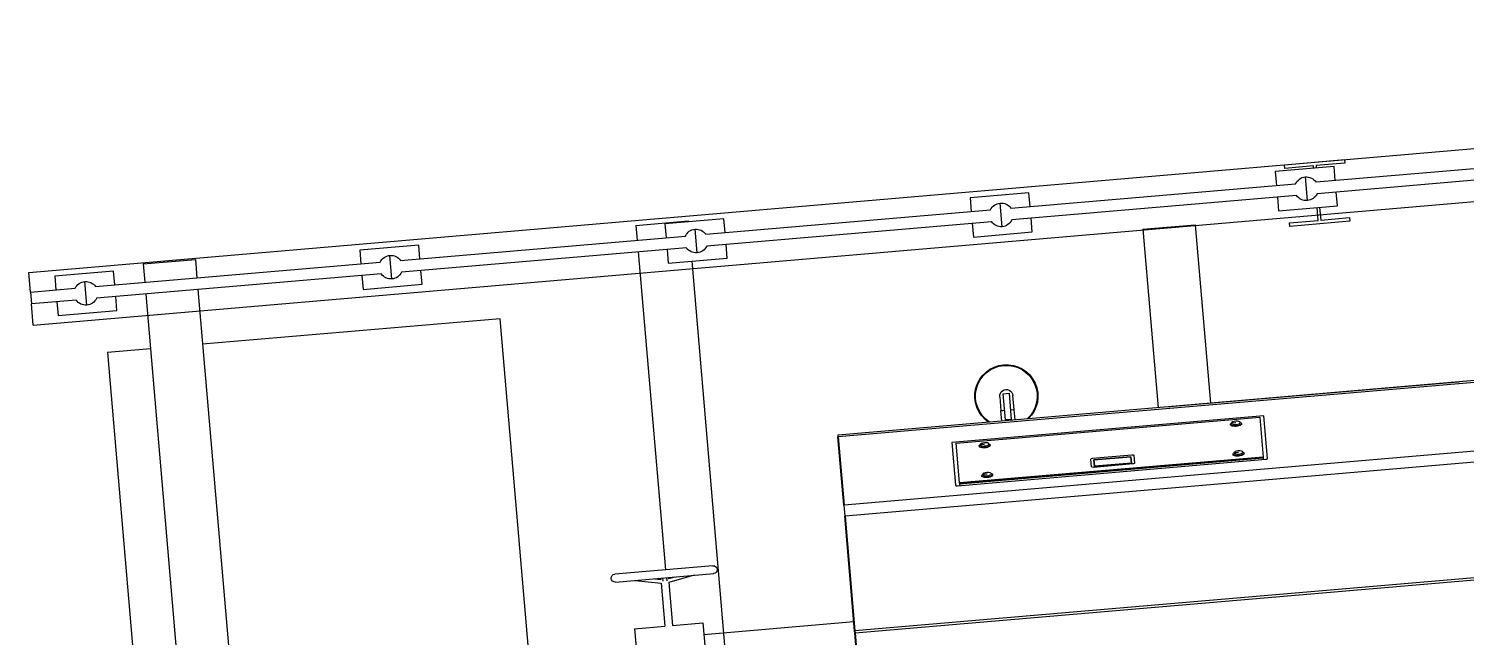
# Model space of a CAD drawing. Header units: millimetres. Extents: x 238021 to 250605, y -32596 to -9848.
# Drawn here: x 238021 to 241668, y -15245 to -13701 of the extents above; entities that cross this region are included whole.
import ezdxf

# ---------------------------------------------------------------- set-up
doc = ezdxf.new("R2010")
doc.units = ezdxf.units.MM
doc.header["$MEASUREMENT"] = 0
doc.layers.add('Plan-0', color=7, linetype='Continuous', true_color=0xe7f0ff)
doc.layers.add('Plan-UCD756', color=7, linetype='Continuous', true_color=0xe7f0ff)
for name, color, linetype in [('Plan-150-SL-B4-216', 85, 'Continuous'), ('Plan-A-FLOR-HRAL', 11, 'Continuous'), ('Plan-S-BEAM', 12, 'Continuous'), ('Plan-S-COLS', 52, 'Continuous')]:
    doc.layers.add(name, color=color, linetype=linetype)

# ---------------------------------------------------------------- blocks, each defined once
blk = doc.blocks.new('*U119')
at = {"layer": 'Plan-S-COLS', "color": 0, "linetype": 'ByBlock', "lineweight": -2}
for p, q in [((241206.5, -14046.1), (241358.9, -14032.7)), ((241358.9, -14032.7), (241359.7, -14042.1)), ((241207.3, -14055.4), (241206.5, -14046.1)), ((241280.2, -14049), (241207.3, -14055.4)), ((241280.7, -14055.4), (241280.2, -14049)), ((241359.7, -14042.1), (241286.8, -14048.5)), ((241286.8, -14048.5), (241287.3, -14054.8)), ((241292.3, -14187.3), (241289.5, -14155)), ((241296, -14154.5), (241298.9, -14186.7)), ((241298.9, -14186.7), (241371.8, -14180.4)), ((241371.8, -14180.4), (241372.6, -14189.7)), ((241219.4, -14193.7), (241292.3, -14187.3)), ((241220.2, -14203.1), (241219.4, -14193.7)), ((241372.6, -14189.7), (241220.2, -14203.1))]:
    blk.add_line(p, q, dxfattribs=at)
blk = doc.blocks.new('*U120')
at = {"layer": 'Plan-S-BEAM', "color": 0, "linetype": 'ByBlock', "lineweight": -2}
for p, q in [((238021.2, -14319.5), (245646.6, -13666.1)), ((238032.6, -14453), (245658.1, -13799.6)), ((238025.4, -14369.5), (238021.2, -14319.5)), ((238032.6, -14453), (238028, -14399.3))]:
    blk.add_line(p, q, dxfattribs=at)
blk = doc.blocks.new('*U122')
at = {"layer": 'Plan-S-BEAM', "color": 0, "linetype": 'ByBlock', "lineweight": -2}
for p, q in [((238311.3, -14297.8), (238443.8, -14286.4)), ((238443.8, -14286.4), (238447.8, -14333.3)), ((238311.3, -14297.8), (238315.3, -14344.6)), ((238450.4, -14363.2), (239967.7, -32070.3)), ((238317.9, -14374.5), (239835.2, -32081.7))]:
    blk.add_line(p, q, dxfattribs=at)
blk = doc.blocks.new('*U123')
at = {"layer": 'Plan-S-BEAM', "color": 0, "linetype": 'ByBlock', "lineweight": -2}
for p, q in [((239561.6, -14200.3), (239694.1, -14188.9)), ((239561.6, -14200.3), (239564.8, -14237.6)), ((239694.1, -14188.9), (239694.3, -14191.3)), ((239567.4, -14267.4), (239636.5, -15074.2)), ((239702.9, -14291), (239807.8, -15515.2))]:
    blk.add_line(p, q, dxfattribs=at)
blk = doc.blocks.new('*U124')
at = {"layer": 'Plan-A-FLOR-HRAL', "color": 0, "linetype": 'ByBlock', "lineweight": -2}
for p, q in [((241286.8, -14090), (242009.2, -14028.1)), ((241332.7, -14050.9), (241183.2, -14063.8)), ((241183.2, -14063.8), (241186.2, -14098.6)), ((242011.7, -14058), (241289.4, -14119.9)), ((241335.7, -14085.8), (241332.7, -14050.9)), ((240512.7, -14156.3), (241235.1, -14094.4)), ((241264.8, -14137), (241259.7, -14077.3)), ((240558.6, -14117.3), (240409.1, -14130.1)), ((240409.1, -14130.1), (240412.1, -14165)), ((240490.7, -14203.4), (240485.6, -14143.6)), ((241237.6, -14124.3), (240515.3, -14186.2)), ((240561.6, -14152.1), (240558.6, -14117.3)), ((241188.8, -14128.5), (241191.8, -14163.4)), ((241341.2, -14150.6), (241338.2, -14115.7)), ((239784.5, -14183.6), (239635, -14196.4)), ((239738.6, -14222.7), (240461, -14160.8)), ((239787.5, -14218.5), (239784.5, -14183.6)), ((240567.1, -14216.9), (240564.1, -14182)), ((241191.8, -14163.4), (241341.2, -14150.6)), ((239635, -14196.4), (239638, -14231.3)), ((239716.6, -14269.7), (239711.5, -14210)), ((240463.5, -14190.7), (239741.2, -14252.6)), ((240414.7, -14194.8), (240417.7, -14229.7)), ((240417.7, -14229.7), (240567.1, -14216.9)), ((239010.4, -14249.9), (238861, -14262.7)), ((238964.5, -14289), (239686.9, -14227.1)), ((239689.5, -14257), (238967.1, -14318.9)), ((239013.4, -14284.8), (239010.4, -14249.9)), ((239793, -14283.2), (239790, -14248.4)), ((238190.5, -14355.3), (238912.8, -14293.4)), ((238861, -14262.7), (238863.9, -14297.6)), ((238942.5, -14336), (238937.4, -14276.3)), ((239640.6, -14261.2), (239643.6, -14296)), ((239643.6, -14296), (239793, -14283.2)), ((238236.3, -14316.3), (238086.9, -14329.1)), ((238086.9, -14329.1), (238089.9, -14363.9)), ((238915.4, -14323.3), (238193, -14385.2)), ((238239.3, -14351.1), (238236.3, -14316.3)), ((238866.5, -14327.5), (238869.5, -14362.4)), ((239019, -14349.6), (239016, -14314.7)), ((238025.4, -14369.5), (238138.7, -14359.8)), ((238168.4, -14402.4), (238163.3, -14342.6)), ((238869.5, -14362.4), (239019, -14349.6)), ((238025.4, -14369.5), (238028, -14399.3)), ((238141.3, -14389.6), (238028, -14399.3)), ((238092.4, -14393.8), (238095.4, -14428.7)), ((238244.9, -14415.9), (238241.9, -14381)), ((238095.4, -14428.7), (238244.9, -14415.9))]:
    blk.add_line(p, q, dxfattribs=at)
at = {"layer": 'Plan-A-FLOR-HRAL', "color": 0, "linetype": 'ByBlock', "lineweight": -2, "extrusion": (0, 0, -1)}
for centre, start, end in [((-241262.2, -14107.2), 85.1025, 145.0799), ((-241262.2, -14107.2), 25.1251, 85.1025), ((-240488.1, -14173.5), 25.1251, 85.1025), ((-240488.1, -14173.5), 85.1025, 145.0799), ((-241262.2, -14107.2), 265.1025, 325.0799), ((-241262.2, -14107.2), 205.1251, 265.1025), ((-239714, -14239.8), 25.1251, 85.1025), ((-239714, -14239.8), 85.1025, 145.0799), ((-240488.1, -14173.5), 265.1025, 325.0799), ((-240488.1, -14173.5), 205.1251, 265.1025), ((-239714, -14239.8), 265.1025, 325.0799), ((-239714, -14239.8), 205.1251, 265.1025), ((-238940, -14306.2), 25.1251, 85.1025), ((-238940, -14306.2), 85.1025, 145.0799), ((-238940, -14306.2), 265.1025, 325.0799), ((-238940, -14306.2), 205.1251, 265.1025), ((-238165.9, -14372.5), 25.1251, 85.1025), ((-238165.9, -14372.5), 85.1025, 145.0799), ((-238165.9, -14372.5), 265.1025, 325.0799), ((-238165.9, -14372.5), 205.1251, 265.1025)]:
    blk.add_arc(centre, 30, start, end, dxfattribs=at)
blk = doc.blocks.new('*U128')
at = {"layer": 'Plan-S-BEAM', "color": 0, "linetype": 'ByBlock', "lineweight": -2}
for p, q in [((240847.5, -14210.1), (240980.1, -14198.7)), ((240847.5, -14210.1), (240886.3, -14662.7)), ((240980.1, -14198.7), (241018.8, -14651.3))]:
    blk.add_line(p, q, dxfattribs=at)
blk = doc.blocks.new('*U135')
at = {"layer": 'Plan-0', "color": 0, "linetype": 'ByBlock', "lineweight": -2}
for p, q in [((239217.4, -14437.2), (238462.3, -14501.8)), ((239289.2, -15275.9), (239217.4, -14437.2)), ((238329.8, -14513.2), (238221.1, -14522.5)), ((238221.1, -14522.5), (238292.9, -15361.3)), ((239302.7, -15433.5), (239300.7, -15409.4)), ((238547.7, -15498.2), (239302.7, -15433.5)), ((238304.3, -15494.8), (238306.4, -15518.9)), ((238306.4, -15518.9), (238415.1, -15509.5))]:
    blk.add_line(p, q, dxfattribs=at)
blk = doc.blocks.new('*U138')
at = {"layer": 'Plan-0', "color": 0, "linetype": 'ByBlock', "lineweight": -2}
for p, q in [((240484.4, -14634.8), (240487.4, -14670.7)), ((240492.2, -14627.3), (240508.9, -14625.8)), ((240492.2, -14627.3), (240497.9, -14693.9)), ((240514.6, -14692.4), (240508.9, -14625.8)), ((240521, -14667.8), (240517.9, -14632)), ((240489.7, -14696.7), (240487.4, -14670.7)), ((240497.9, -14693.9), (240514.6, -14692.4)), ((240497.9, -14693.9), (240497.9, -14694.1)), ((240497.9, -14694.1), (240499.3, -14694)), ((240513.2, -14692.6), (240499.3, -14693.8)), ((240499.3, -14693.8), (240499.5, -14695.8)), ((240513.4, -14694.6), (240513.2, -14692.6)), ((240513.3, -14692.8), (240514.6, -14692.7)), ((240514.6, -14692.7), (240514.6, -14692.4)), ((240523.2, -14693.8), (240521, -14667.8)), ((240541.4, -16387.9), (240533.8, -16298.8)), ((240759.7, -16369.2), (240752.1, -16280.1)), ((240761.6, -16391.6), (240759.7, -16369.2)), ((240541.4, -16387.9), (240543.3, -16410.3))]:
    blk.add_line(p, q, dxfattribs=at)
at = {"layer": 'Plan-0', "color": 0, "linetype": 'ByBlock', "lineweight": -2, "extrusion": (0, 0, -1)}
for centre, radius, start, end in [((-240501.2, -14633.5), 80, 304.2931, 85.1064), ((-240501.2, -14633.5), 78.3, 302.7284, 85.1064), ((-240501.2, -14633.5), 80, 85.1064, 225.9196), ((-240501.2, -14633.5), 78.3, 85.1064, 227.4843), ((-240501.2, -14633.4), 16.8, 355.1064, 175.1064), ((-240663.6, -16530.5), 170, 85.1064, 134.9903)]:
    blk.add_arc(centre, radius, start, end, dxfattribs=at)
at = {"layer": 'Plan-0', "color": 0, "linetype": 'ByBlock', "lineweight": -2, "extrusion": (0, 4.64036e-33, -1)}
blk.add_arc((-240663.6, -16530.5), 170, 215.2224, 85.1064, dxfattribs=at)
at = {"layer": 'Plan-0', "color": 0, "linetype": 'ByBlock', "lineweight": -2, "extrusion": (0, 0, -1)}
for centre, major_axis, ratio, start_param, end_param in [((240504.2, -14669.3), (-16.8, -1.4), 0.052336, 0, 1.050068), ((240504.2, -14669.3), (-16.8, -1.4), 0.052336, 2.091525, 3.141593), ((240650.6, -16378.6), (-109.2, -9.3), 0.5, 0, 3.141593)]:
    blk.add_ellipse(centre, major_axis=major_axis, ratio=ratio, start_param=start_param, end_param=end_param, dxfattribs=at)
blk = doc.blocks.new('*U146')
at = {"layer": 'Plan-UCD756', "color": 0, "linetype": 'ByBlock', "lineweight": -2}
for p, q in [((244053.9, -14391.5), (240074.4, -14732.2)), ((244054.3, -14396.2), (240074.8, -14736.9)), ((244069.1, -14569.5), (240089.7, -14910.2)), ((240915.5, -14660.1), (241647.8, -14597.4)), ((242998.4, -14689.1), (240092, -14938)), ((241154.7, -14683.2), (240362.6, -14751)), ((240373.8, -14752.5), (241143.9, -14686.6)), ((241143.9, -14686.6), (241152.6, -14787.9)), ((241164, -14791.4), (241154.7, -14683.2)), ((240074.4, -14732.2), (240073.4, -14732.3)), ((240073.4, -14732.3), (240073.8, -14737)), ((240074.8, -14736.9), (240074.4, -14732.2)), ((240074.8, -14736.9), (240074.4, -14732.2)), ((241069.8, -14705.1), (241069.8, -14706.1)), ((241073.3, -14700.4), (241070.8, -14702.9)), ((241083.5, -14701.2), (241072.5, -14702.1)), ((241093.3, -14698.7), (241096.3, -14700.7)), ((241097.6, -14702.8), (241097.7, -14703.7)), ((240074.8, -14736.9), (240073.8, -14737)), ((240088.7, -14910.3), (240073.8, -14737)), ((240074.8, -14736.9), (240089.7, -14910.2)), ((240074.8, -14736.9), (240089.7, -14910.2)), ((240362.6, -14751), (240371.9, -14859.3)), ((240382.4, -14853.8), (240373.8, -14752.5)), ((240432.1, -14759.7), (240432.2, -14760.7)), ((240435.6, -14755), (240433.1, -14757.5)), ((240455.7, -14753.3), (240458.6, -14755.3)), ((240460, -14757.4), (240460.1, -14758.3)), ((240377, -14860.7), (241159.1, -14793.7)), ((241152.6, -14787.9), (240382.4, -14853.8)), ((241152.7, -14788.8), (240382.5, -14854.8)), ((241152.7, -14788.8), (240382.5, -14854.8)), ((240382.6, -14855.8), (241152.8, -14789.8)), ((240716.9, -14812.5), (240715.3, -14793.4)), ((240720.1, -14791), (240819.8, -14782.5)), ((240720.2, -14791.5), (240720.1, -14791)), ((240821.7, -14805.6), (240722.1, -14814.1)), ((240723.5, -14795.2), (240817.1, -14787.2)), ((240817.1, -14787.2), (240723.5, -14795.2)), ((240724.9, -14811.4), (240723.5, -14795.2)), ((240723.5, -14795.2), (240724.9, -14811.4)), ((240818.5, -14803.4), (240724.9, -14811.4)), ((240724.9, -14811.4), (240818.5, -14803.4)), ((240817.1, -14787.2), (240818.5, -14803.4)), ((240818.5, -14803.4), (240817.1, -14787.2)), ((240818.5, -14803.4), (240818.6, -14803.9)), ((240818.6, -14803.9), (240818.5, -14803.4)), ((240819.8, -14783), (240819.8, -14782.5)), ((240824.9, -14784.1), (240826.5, -14803.1)), ((241076.2, -14780.5), (241076.3, -14781.5)), ((241079.8, -14775.8), (241077.2, -14778.3)), ((241099.8, -14774.1), (241102.7, -14776.1)), ((241104.1, -14778.1), (241104.2, -14779.1)), ((241152.6, -14787.9), (241152.7, -14788.8)), ((241152.8, -14789.8), (241152.7, -14788.8)), ((241152.8, -14789.8), (241153.2, -14794.2)), ((240438.5, -14835.1), (240438.6, -14836.1)), ((240442.1, -14830.4), (240439.5, -14832.9)), ((240462.1, -14828.7), (240465.1, -14830.7)), ((240466.4, -14832.7), (240466.5, -14833.7)), ((240724.9, -14812), (240724.9, -14811.4)), ((240724.9, -14811.4), (240724.9, -14812)), ((240382.4, -14853.8), (240382.5, -14854.8)), ((240382.5, -14854.8), (240382.6, -14855.8)), ((240382.6, -14855.8), (240383, -14860.2)), ((240089.7, -14910.2), (240088.7, -14910.3)), ((240088.7, -14910.3), (240091.1, -14938)), ((240092, -14938), (240089.7, -14910.2)), ((240092, -14938), (240089.7, -14910.2)), ((240092, -14938), (240091.1, -14938)), ((240115.9, -15228.7), (240091.1, -14938)), ((240092, -14938), (240116.9, -15228.6)), ((240092, -14938), (240116.9, -15228.6)), ((243023.3, -14979.8), (240116.9, -15228.6)), ((243025.2, -14985.9), (240117.5, -15234.9)), ((240116.9, -15228.6), (240115.9, -15228.7)), ((240116.5, -15235), (240115.9, -15228.7)), ((240117.5, -15234.9), (240116.5, -15235)), ((240131.8, -15414.3), (240116.5, -15235)), ((240116.9, -15228.6), (240117.5, -15234.9)), ((240116.9, -15228.6), (240117.5, -15234.9)), ((240117.5, -15234.9), (240132.8, -15414.2)), ((240117.5, -15234.9), (240132.8, -15414.2))]:
    blk.add_line(p, q, dxfattribs=at)
at = {"layer": 'Plan-UCD756', "color": 0, "linetype": 'ByBlock', "lineweight": -2, "extrusion": (0, 0, -1)}
for centre, start, end in [((-241649.5, -14617.4), 85.1064, 90.1409), ((-240917.2, -14680.1), 80.0718, 85.1064)]:
    blk.add_arc(centre, 20, start, end, dxfattribs=at)
for centre, major_axis, ratio, start_param, end_param in [((241083.7, -14704), (13.9, 1.2), 0.374607, 0, 3.557742), ((241083.7, -14704), (13.9, 1.2), 0.374607, 0, 3.557742), ((241083.8, -14704.9), (13.9, 1.2), 0.374607, 0, 3.141593), ((241083.5, -14701.2), (0.0000867, 0.0000074), 0.374607, 0, 6.283185), ((240446, -14758.5), (13.9, 1.2), 0.374607, 0, 3.557742), ((240446, -14758.5), (13.9, 1.2), 0.374607, 0, 3.557742), ((240446.1, -14759.5), (13.9, 1.2), 0.374607, 0, 3.141593), ((240445.8, -14755.8), (0.0000867, 0.0000074), 0.374607, 0, 6.283185), ((240720.3, -14793), (-4.98, -0.43), 0.404209, 0, 1.570796), ((240819.9, -14784.5), (-4.98, -0.43), 0.404209, 1.570796, 3.141593), ((240821.6, -14803.6), (-4.98, -0.43), 0.404209, -3.141593, -1.570796), ((241090.2, -14779.3), (13.9, 1.2), 0.374607, 0, 3.557742), ((241090.2, -14780.3), (13.9, 1.2), 0.374607, 0, 3.141593), ((241089.9, -14776.6), (0.0000867, 0.0000074), 0.374607, 0, 6.283185), ((241090.2, -14779.3), (13.9, 1.2), 0.374607, 5.867036, 6.283185), ((241090.2, -14779.3), (13.9, 1.2), 0.374607, 5.867036, 6.283185), ((240452.5, -14833.9), (13.9, 1.2), 0.374607, 0, 3.557742), ((240452.6, -14834.9), (13.9, 1.2), 0.374607, 0, 3.141593), ((240452.2, -14831.2), (0.0000867, 0.0000074), 0.374607, 0, 6.283185), ((240721.9, -14812.1), (-4.98, -0.43), 0.404209, 4.712389, 6.283185)]:
    blk.add_ellipse(centre, major_axis=major_axis, ratio=ratio, start_param=start_param, end_param=end_param, dxfattribs=at)
for centre in [(241083.5, -14701.2), (241083.5, -14701.2), (240445.8, -14755.8), (240445.8, -14755.8), (241089.9, -14776.6), (241089.9, -14776.6), (240452.2, -14831.2), (240452.2, -14831.2)]:
    blk.add_ellipse(centre, major_axis=(11, 0.9), ratio=0.374607, dxfattribs=at)
at = {"layer": 'Plan-UCD756', "color": 0, "linetype": 'ByBlock', "lineweight": -2, "extrusion": (-2.88946e-17, 3.37481e-16, -1)}
for centre, start_param, end_param in [((241083.7, -14704), 5.867036, 6.283185), ((241083.7, -14704), 5.867036, 6.283185), ((241090.2, -14779.3), 0, 3.557742), ((240452.5, -14833.9), 5.867036, 6.283185)]:
    blk.add_ellipse(centre, major_axis=(13.9, 1.2), ratio=0.374607, start_param=start_param, end_param=end_param, dxfattribs=at)
at = {"layer": 'Plan-UCD756', "color": 0, "linetype": 'ByBlock', "lineweight": -2, "extrusion": (2.88946e-17, -3.37481e-16, -1)}
for centre, start_param, end_param in [((240446, -14758.5), 5.867036, 6.283185), ((240446, -14758.5), 5.867036, 6.283185), ((240452.5, -14833.9), 0, 3.557742), ((240452.5, -14833.9), 5.867036, 6.283185)]:
    blk.add_ellipse(centre, major_axis=(13.9, 1.2), ratio=0.374607, start_param=start_param, end_param=end_param, dxfattribs=at)
at = {"layer": 'Plan-UCD756', "color": 0, "linetype": 'ByBlock', "lineweight": -2}
for points, knots in [([(240445.8, -14755.8), (240445.8, -14755.8), (240445.7, -14755.8), (240445.7, -14755.8), (240445.4, -14755.8), (240445.1, -14755.8), (240444.9, -14755.9), (240444.9, -14755.9), (240444.8, -14755.9), (240444.8, -14755.9), (240444.8, -14755.9), (240444.8, -14755.9), (240444.8, -14755.9), (240444.8, -14755.9), (240444.8, -14755.9), (240444.8, -14755.9), (240444.8, -14755.9), (240444.8, -14755.9), (240444.8, -14755.9), (240444.8, -14755.9), (240444.8, -14755.9), (240444.8, -14755.9), (240444.8, -14755.9), (240444.8, -14755.9), (240444.7, -14755.9), (240444.7, -14755.9), (240444.7, -14755.9), (240444.7, -14755.9), (240444.7, -14755.9), (240444.7, -14755.9), (240444.7, -14755.9), (240444.7, -14755.9), (240444.7, -14755.9), (240444.7, -14755.9), (240444.7, -14755.9), (240444.7, -14755.9), (240444.7, -14755.9), (240444.7, -14755.9), (240444.7, -14755.9), (240444.7, -14755.9), (240444.6, -14755.9), (240444.6, -14755.9), (240444.6, -14755.9), (240444.6, -14755.9), (240444.6, -14755.9), (240444.6, -14755.9), (240444.6, -14755.9), (240444.6, -14755.9), (240444.6, -14755.9), (240444.6, -14755.9), (240444.6, -14755.9), (240444.6, -14755.9), (240444.6, -14755.9), (240444.6, -14755.9), (240444.6, -14755.9), (240444.6, -14755.9), (240444.5, -14755.9), (240444.5, -14755.9), (240444.5, -14755.9), (240444.5, -14755.9), (240444.5, -14755.9), (240444.5, -14755.9), (240444.5, -14755.9), (240444.5, -14755.9), (240444.5, -14755.9), (240444.5, -14755.9), (240444.5, -14755.9), (240444.5, -14755.9), (240444.5, -14755.9), (240444.5, -14755.9), (240444.5, -14755.9), (240444.5, -14755.9), (240444.4, -14755.9), (240444.4, -14755.9), (240444.4, -14755.9), (240444.4, -14755.9), (240444.4, -14755.9), (240444.4, -14755.9), (240444.4, -14755.9), (240444.4, -14755.9), (240444.4, -14755.9), (240444.4, -14755.9), (240444.4, -14755.9), (240444.4, -14755.9), (240444.4, -14755.9), (240444.4, -14755.9), (240444.4, -14755.9), (240444.4, -14755.9), (240444.3, -14755.9), (240444.3, -14755.9), (240444.3, -14755.9), (240444.3, -14755.9), (240444.3, -14755.9), (240444.3, -14755.9), (240444.3, -14755.9), (240444.3, -14755.9), (240444.3, -14755.9), (240444.3, -14755.9), (240444.3, -14755.9), (240444.3, -14755.9), (240444.3, -14755.9), (240444.3, -14755.9), (240444.3, -14755.9), (240444.3, -14755.9), (240444.2, -14755.9), (240444.2, -14755.9), (240444.2, -14755.9), (240444.2, -14755.9), (240444.2, -14755.9), (240444.2, -14755.9), (240444.2, -14755.9), (240444.2, -14755.9), (240444.2, -14755.9), (240444.2, -14755.9), (240444.2, -14755.9), (240444.2, -14755.9), (240444.2, -14755.9), (240444.2, -14755.9), (240444.2, -14755.9), (240444.1, -14755.9), (240444.1, -14755.9), (240444.1, -14755.9), (240444.1, -14755.9), (240444.1, -14755.9), (240444.1, -14755.9), (240444.1, -14755.9), (240444.1, -14755.9), (240444.1, -14755.9), (240444.1, -14755.9), (240444.1, -14755.9), (240444.1, -14755.9), (240444.1, -14755.9), (240444.1, -14755.9), (240444.1, -14755.9), (240444.1, -14755.9), (240444, -14755.9), (240444, -14755.9), (240444, -14755.9), (240444, -14755.9), (240444, -14755.9), (240444, -14755.9), (240444, -14755.9), (240444, -14755.9), (240444, -14755.9), (240444, -14755.9), (240444, -14755.9), (240444, -14755.9), (240444, -14755.9), (240444, -14755.9), (240444, -14755.9), (240443.9, -14755.9), (240443.9, -14755.9), (240443.9, -14755.9), (240443.9, -14755.9), (240443.9, -14755.9), (240443.9, -14755.9), (240443.9, -14755.9), (240443.9, -14755.9), (240443.9, -14755.9), (240443.9, -14755.9), (240443.9, -14755.9), (240443.9, -14755.9), (240443.9, -14755.9), (240443.9, -14755.9), (240443.9, -14755.9), (240443.8, -14755.9), (240443.8, -14755.9), (240443.8, -14755.9), (240443.8, -14755.9), (240443.8, -14756), (240443.8, -14756), (240443.8, -14756), (240443.8, -14756), (240443.8, -14756), (240443.8, -14756), (240443.8, -14756), (240443.8, -14756), (240443.8, -14756), (240443.8, -14756), (240443.8, -14756), (240443.8, -14756), (240443.7, -14756), (240443.7, -14756), (240443.7, -14756), (240443.7, -14756), (240443.7, -14756), (240443.7, -14756), (240443.7, -14756), (240443.7, -14756), (240443.7, -14756), (240443.7, -14756), (240443.7, -14756), (240443.7, -14756), (240443.7, -14756), (240443.7, -14756), (240443.7, -14756), (240443.7, -14756), (240443.6, -14756), (240443.6, -14756), (240443.6, -14756), (240443.6, -14756), (240443.6, -14756), (240443.6, -14756), (240443.6, -14756), (240443.6, -14756), (240443.6, -14756), (240443.6, -14756), (240443.6, -14756), (240443.6, -14756), (240443.6, -14756), (240443.6, -14756), (240443.6, -14756), (240443.6, -14756), (240443.5, -14756), (240443.5, -14756), (240443.5, -14756), (240443.5, -14756), (240443.5, -14756), (240443.5, -14756), (240443.5, -14756), (240443.5, -14756), (240443.5, -14756), (240443.5, -14756), (240443.5, -14756), (240443.5, -14756), (240443.5, -14756), (240443.5, -14756), (240443.5, -14756), (240443.4, -14756), (240443.4, -14756), (240443.4, -14756), (240443.4, -14756), (240443.4, -14756), (240443.4, -14756), (240443.4, -14756), (240443.4, -14756), (240443.4, -14756), (240443.4, -14756), (240443.4, -14756), (240443.4, -14756), (240443.4, -14756), (240443.4, -14756), (240443.4, -14756), (240443.4, -14756), (240443.3, -14756), (240443.3, -14756), (240443.3, -14756), (240443.3, -14756), (240443.3, -14756), (240443.3, -14756), (240443.3, -14756), (240443.3, -14756), (240443.3, -14756), (240443.3, -14756), (240443.3, -14756), (240443.3, -14756), (240443.3, -14756), (240443.3, -14756), (240443.3, -14756), (240443.2, -14756), (240443.2, -14756), (240443.2, -14756), (240443.2, -14756), (240443.2, -14756), (240443.2, -14756), (240443.2, -14756), (240443.2, -14756), (240443.2, -14756), (240443.2, -14756), (240443.2, -14756), (240443.2, -14756), (240443.2, -14756), (240443.2, -14756), (240443.2, -14756), (240443.2, -14756), (240443.1, -14756), (240443.1, -14756), (240443.1, -14756), (240443.1, -14756), (240443.1, -14756), (240443.1, -14756), (240443.1, -14756), (240443.1, -14756), (240443.1, -14756), (240443.1, -14756), (240443.1, -14756), (240443.1, -14756), (240443.1, -14756), (240443.1, -14756), (240443.1, -14756), (240443, -14756), (240443, -14756), (240443, -14756), (240443, -14756), (240443, -14756), (240443, -14756), (240443, -14756), (240443, -14756), (240443, -14756), (240443, -14756), (240443, -14756), (240443, -14756), (240443, -14756), (240443, -14756), (240443, -14756), (240442.9, -14756), (240442.9, -14756), (240442.9, -14756), (240442.9, -14756), (240442.9, -14756), (240442.9, -14756), (240442.9, -14756), (240442.9, -14756), (240442.9, -14756), (240442.9, -14756), (240442.9, -14756), (240442.9, -14756), (240442.9, -14756), (240442.9, -14756), (240442.9, -14756), (240442.9, -14756), (240442.8, -14756), (240442.8, -14756), (240442.8, -14756), (240442.8, -14756), (240442.8, -14756), (240442.8, -14756), (240442.8, -14756), (240442.8, -14756), (240442.8, -14756), (240442.8, -14756), (240442.8, -14756), (240442.8, -14756), (240442.8, -14756), (240442.8, -14756), (240442.8, -14756), (240442.7, -14756), (240442.7, -14756), (240442.7, -14756), (240442.7, -14756), (240442.7, -14756), (240442.7, -14756), (240442.7, -14756), (240442.7, -14756), (240442.7, -14756), (240442.7, -14756), (240442.7, -14756), (240442.7, -14756), (240442.7, -14756), (240442.7, -14756.1), (240442.7, -14756.1), (240442.6, -14756.1), (240442.6, -14756.1), (240442.6, -14756.1), (240442.6, -14756.1), (240442.6, -14756.1), (240442.6, -14756.1), (240442.6, -14756.1), (240442.6, -14756.1), (240442.6, -14756.1), (240442.6, -14756.1), (240442.6, -14756.1), (240442.6, -14756.1), (240442.6, -14756.1), (240442.6, -14756.1), (240442.6, -14756.1), (240442.5, -14756.1), (240442.5, -14756.1), (240442.5, -14756.1), (240442.5, -14756.1), (240442.5, -14756.1), (240442.5, -14756.1), (240442.5, -14756.1), (240442.5, -14756.1), (240442.5, -14756.1), (240442.5, -14756.1), (240442.5, -14756.1), (240442.5, -14756.1), (240442.5, -14756.1), (240442.5, -14756.1), (240442.5, -14756.1), (240442.4, -14756.1), (240442.4, -14756.1), (240442.4, -14756.1), (240442.4, -14756.1), (240442.4, -14756.1), (240442.4, -14756.1), (240442.4, -14756.1), (240442.4, -14756.1), (240442.4, -14756.1), (240442.4, -14756.1), (240442.4, -14756.1), (240442.4, -14756.1), (240442.4, -14756.1), (240442.4, -14756.1), (240442.4, -14756.1), (240442.3, -14756.1), (240442.3, -14756.1), (240442.3, -14756.1), (240442.3, -14756.1), (240442.3, -14756.1), (240442.3, -14756.1), (240442.3, -14756.1), (240442.3, -14756.1), (240442.3, -14756.1), (240442.3, -14756.1), (240442.3, -14756.1), (240442.3, -14756.1), (240442.3, -14756.1), (240442.3, -14756.1), (240442.3, -14756.1), (240442.3, -14756.1), (240442.2, -14756.1), (240442.2, -14756.1), (240442.2, -14756.1), (240442.2, -14756.1), (240442.2, -14756.1), (240442.2, -14756.1), (240442.2, -14756.1), (240442.2, -14756.1), (240442.2, -14756.1), (240442.2, -14756.1), (240442.2, -14756.1), (240442.2, -14756.1), (240442.2, -14756.1), (240442.2, -14756.1), (240442.2, -14756.1), (240442.1, -14756.1), (240442.1, -14756.1), (240442.1, -14756.1), (240442.1, -14756.1), (240442.1, -14756.1), (240442.1, -14756.1), (240442.1, -14756.1), (240442.1, -14756.1), (240442.1, -14756.1), (240442.1, -14756.1), (240442.1, -14756.1), (240442.1, -14756.1), (240442.1, -14756.1), (240442.1, -14756.1), (240442.1, -14756.1), (240442, -14756.1), (240442, -14756.1), (240442, -14756.1), (240442, -14756.1), (240442, -14756.1), (240442, -14756.1), (240442, -14756.1), (240442, -14756.1), (240442, -14756.1), (240442, -14756.1), (240442, -14756.1), (240442, -14756.1), (240442, -14756.1), (240442, -14756.1), (240442, -14756.1), (240441.9, -14756.1), (240441.9, -14756.1), (240441.9, -14756.1), (240441.9, -14756.1), (240441.9, -14756.1), (240441.9, -14756.1), (240441.9, -14756.1), (240441.9, -14756.1), (240441.9, -14756.1), (240441.9, -14756.1), (240441.9, -14756.1), (240441.9, -14756.1), (240441.9, -14756.1), (240441.9, -14756.1), (240441.9, -14756.1), (240441.8, -14756.1), (240441.8, -14756.1), (240441.8, -14756.1), (240441.8, -14756.1), (240441.8, -14756.1), (240441.8, -14756.1), (240441.8, -14756.1), (240441.8, -14756.1), (240441.8, -14756.1), (240441.8, -14756.1), (240441.8, -14756.1), (240441.8, -14756.1), (240441.8, -14756.1), (240441.8, -14756.1), (240441.8, -14756.1), (240441.7, -14756.1), (240441.7, -14756.1), (240441.7, -14756.1), (240441.7, -14756.1), (240441.7, -14756.1), (240441.7, -14756.1), (240441.7, -14756.1), (240441.7, -14756.1), (240441.7, -14756.1), (240441.7, -14756.1), (240441.7, -14756.1), (240441.7, -14756.1), (240441.7, -14756.1), (240441.7, -14756.1), (240441.7, -14756.1), (240441.6, -14756.1), (240441.6, -14756.1), (240441.6, -14756.1), (240441.6, -14756.1), (240441.6, -14756.1), (240441.6, -14756.1), (240441.6, -14756.1), (240441.6, -14756.1), (240441.6, -14756.1), (240439.3, -14756.3), (240437.1, -14756.5), (240434.8, -14756.7)], [-0.999984, -0.999984, -0.999984, -0.999984, -0.983909, -0.983909, -0.983909, -0.83076, -0.83076, -0.83076, -0.827359, -0.827359, -0.827359, -0.823957, -0.823957, -0.823957, -0.820552, -0.820552, -0.820552, -0.817145, -0.817145, -0.817145, -0.813736, -0.813736, -0.813736, -0.810324, -0.810324, -0.810324, -0.806911, -0.806911, -0.806911, -0.803495, -0.803495, -0.803495, -0.800078, -0.800078, -0.800078, -0.796658, -0.796658, -0.796658, -0.793236, -0.793236, -0.793236, -0.789812, -0.789812, -0.789812, -0.786385, -0.786385, -0.786385, -0.782956, -0.782956, -0.782956, -0.779525, -0.779525, -0.779525, -0.776092, -0.776092, -0.776092, -0.772656, -0.772656, -0.772656, -0.769217, -0.769217, -0.769217, -0.765776, -0.765776, -0.765776, -0.762333, -0.762333, -0.762333, -0.758887, -0.758887, -0.758887, -0.755438, -0.755438, -0.755438, -0.751986, -0.751986, -0.751986, -0.748531, -0.748531, -0.748531, -0.745073, -0.745073, -0.745073, -0.741612, -0.741612, -0.741612, -0.738148, -0.738148, -0.738148, -0.734681, -0.734681, -0.734681, -0.731209, -0.731209, -0.731209, -0.727735, -0.727735, -0.727735, -0.724256, -0.724256, -0.724256, -0.720773, -0.720773, -0.720773, -0.717286, -0.717286, -0.717286, -0.713795, -0.713795, -0.713795, -0.7103, -0.7103, -0.7103, -0.706799, -0.706799, -0.706799, -0.703294, -0.703294, -0.703294, -0.699784, -0.699784, -0.699784, -0.696269, -0.696269, -0.696269, -0.692748, -0.692748, -0.692748, -0.689221, -0.689221, -0.689221, -0.685689, -0.685689, -0.685689, -0.68215, -0.68215, -0.68215, -0.678606, -0.678606, -0.678606, -0.675054, -0.675054, -0.675054, -0.671497, -0.671497, -0.671497, -0.667932, -0.667932, -0.667932, -0.664361, -0.664361, -0.664361, -0.660783, -0.660783, -0.660783, -0.657198, -0.657198, -0.657198, -0.653605, -0.653605, -0.653605, -0.650005, -0.650005, -0.650005, -0.646398, -0.646398, -0.646398, -0.642784, -0.642784, -0.642784, -0.639162, -0.639162, -0.639162, -0.635725, -0.635725, -0.635725, -0.632287, -0.632287, -0.632287, -0.628849, -0.628849, -0.628849, -0.6254, -0.6254, -0.6254, -0.621949, -0.621949, -0.621949, -0.618499, -0.618499, -0.618499, -0.615047, -0.615047, -0.615047, -0.611595, -0.611595, -0.611595, -0.608142, -0.608142, -0.608142, -0.604562, -0.604562, -0.604562, -0.601108, -0.601108, -0.601108, -0.597517, -0.597517, -0.597517, -0.594071, -0.594071, -0.594071, -0.590615, -0.590615, -0.590615, -0.587115, -0.587115, -0.587115, -0.583516, -0.583516, -0.583516, -0.580058, -0.580058, -0.580058, -0.576608, -0.576608, -0.576608, -0.573158, -0.573158, -0.573158, -0.569556, -0.569556, -0.569556, -0.565977, -0.565977, -0.565977, -0.562583, -0.562583, -0.562583, -0.558812, -0.558812, -0.558812, -0.555413, -0.555413, -0.555413, -0.552011, -0.552011, -0.552011, -0.548607, -0.548607, -0.548607, -0.545271, -0.545271, -0.545271, -0.541688, -0.541688, -0.541688, -0.538104, -0.538104, -0.538104, -0.53452, -0.53452, -0.53452, -0.530936, -0.530936, -0.530936, -0.527351, -0.527351, -0.527351, -0.523765, -0.523765, -0.523765, -0.520179, -0.520179, -0.520179, -0.516592, -0.516592, -0.516592, -0.513016, -0.513016, -0.513016, -0.509439, -0.509439, -0.509439, -0.505859, -0.505859, -0.505859, -0.502277, -0.502277, -0.502277, -0.498694, -0.498694, -0.498694, -0.495108, -0.495108, -0.495108, -0.491521, -0.491521, -0.491521, -0.487932, -0.487932, -0.487932, -0.484342, -0.484342, -0.484342, -0.48075, -0.48075, -0.48075, -0.477157, -0.477157, -0.477157, -0.473564, -0.473564, -0.473564, -0.46997, -0.46997, -0.46997, -0.466376, -0.466376, -0.466376, -0.462781, -0.462781, -0.462781, -0.459185, -0.459185, -0.459185, -0.455589, -0.455589, -0.455589, -0.451993, -0.451993, -0.451993, -0.448396, -0.448396, -0.448396, -0.444798, -0.444798, -0.444798, -0.4412, -0.4412, -0.4412, -0.437601, -0.437601, -0.437601, -0.434001, -0.434001, -0.434001, -0.430401, -0.430401, -0.430401, -0.426801, -0.426801, -0.426801, -0.4232, -0.4232, -0.4232, -0.419598, -0.419598, -0.419598, -0.415996, -0.415996, -0.415996, -0.412393, -0.412393, -0.412393, -0.40879, -0.40879, -0.40879, -0.405186, -0.405186, -0.405186, -0.401582, -0.401582, -0.401582, -0.397977, -0.397977, -0.397977, -0.394371, -0.394371, -0.394371, -0.390765, -0.390765, -0.390765, -0.387158, -0.387158, -0.387158, -0.383551, -0.383551, -0.383551, -0.379943, -0.379943, -0.379943, -0.376335, -0.376335, -0.376335, -0.372726, -0.372726, -0.372726, -0.369116, -0.369116, -0.369116, -0.365506, -0.365506, -0.365506, -0.361895, -0.361895, -0.361895, -0.358284, -0.358284, -0.358284, -0.354672, -0.354672, -0.354672, -0.351059, -0.351059, -0.351059, -0.347446, -0.347446, -0.347446, -0.343832, -0.343832, -0.343832, -0.340218, -0.340218, -0.340218, -0.336603, -0.336603, -0.336603, -0.332987, -0.332987, -0.332987, -0.329371, -0.329371, -0.329371, -0.325754, -0.325754, -0.325754, -0.322137, -0.322137, -0.322137, -0.318519, -0.318519, -0.318519, -0.3149, -0.3149, -0.3149, -0.311281, -0.311281, -0.311281, -0.307661, -0.307661, -0.307661, -0.304041, -0.304041, -0.304041, -0.30042, -0.30042, -0.30042, -0.296798, -0.296798, -0.296798, -0.293176, -0.293176, -0.293176, -0.289553, -0.289553, -0.289553, -0.28593, -0.28593, -0.28593, -0.282306, -0.282306, -0.282306, -0.278681, -0.278681, -0.278681, -0.275055, -0.275055, -0.275055, -0.271429, -0.271429, -0.271429, -0.267803, -0.267803, -0.267803, -0.264175, -0.264175, -0.264175, -0.260547, -0.260547, -0.260547, -0.256919, -0.256919, -0.256919, -0.25329, -0.25329, -0.25329, -0.24966, -0.24966, -0.24966, -0.246029, -0.246029, -0.246029, -0.242398, -0.242398, -0.242398, -0.238766, -0.238766, -0.238766, -0.235134, -0.235134, -0.235134, 1.000016, 1.000016, 1.000016, 1.000016]), ([(241159.1, -14793.7), (241159.8, -14793.7), (241160.4, -14793.6), (241161.7, -14793.3), (241162.2, -14793.1), (241163.1, -14792.7), (241163.4, -14792.4), (241163.9, -14791.9), (241164, -14791.7), (241164, -14791.4)], [-0.6593196, -0.6593196, -0.6593196, -0.6593196, -0.5242382, -0.5242382, -0.3773222, -0.3773222, -0.1986373, -0.1986373, 0, 0, 0, 0]), ([(240452.2, -14831.2), (240452.2, -14831.2), (240452.2, -14831.2), (240452.2, -14831.2), (240452, -14831.2), (240451.8, -14831.2), (240451.6, -14831.2), (240448.1, -14831.5), (240444.7, -14831.8), (240441.3, -14832.1)], [-0.999984, -0.999984, -0.999984, -0.999984, -0.992899, -0.992899, -0.992899, -0.875727, -0.875727, -0.875727, 1.000016, 1.000016, 1.000016, 1.000016]), ([(240371.9, -14859.3), (240371.9, -14859.5), (240372, -14859.7), (240372.5, -14860.1), (240372.9, -14860.3), (240373.9, -14860.6), (240374.4, -14860.7), (240375.7, -14860.8), (240376.3, -14860.8), (240377, -14860.7)], [-0.8397161, -0.8397161, -0.8397161, -0.8397161, -0.6041139, -0.6041139, -0.3940181, -0.3940181, -0.1997719, -0.1997719, 0, 0, 0, 0])]:
    blk.add_open_spline(points, degree=3, knots=knots, dxfattribs=at)
blk.add_open_spline([(241089.9, -14776.6), (241086.3, -14776.9), (241082.6, -14777.2), (241079, -14777.5)], degree=3, dxfattribs=at)
blk = doc.blocks.new('*U157')
at = {"layer": 'Plan-150-SL-B4-216', "color": 0, "linetype": 'ByBlock', "lineweight": -2}
for p, q in [((239757, -15063.9), (239507.9, -15085.2)), ((239509.6, -15105.2), (239758.7, -15083.8)), ((239609.2, -15096.6), (239624.4, -15098.3)), ((239624.2, -15095.4), (239624.4, -15098.3)), ((239629.2, -15094.9), (239629.9, -15103.2)), ((239639.1, -15094.1), (239639.8, -15102.3)), ((239644.1, -15093.6), (239644.4, -15096.6)), ((239659, -15092.4), (239644.4, -15096.6)), ((239708.9, -15088.1), (239645.2, -15106.6)), ((239559.4, -15100.9), (239625.3, -15108.3)), ((239625.3, -15108.3), (239634.6, -15216.9)), ((239645.2, -15106.6), (239654.5, -15215.2)), ((239557.9, -15223.5), (239635, -15216.9)), ((239557.9, -15223.5), (239566, -15319.1)), ((239654, -15215.2), (239731.2, -15208.6)), ((239731.2, -15208.6), (239739.4, -15304.3)), ((239548.7, -15320.6), (239643.4, -15312.5)), ((239662, -15310.9), (239756.7, -15302.8)), ((239756.7, -15302.8), (239758.6, -15324.7)), ((239548.7, -15320.6), (239550.6, -15342.5)), ((239645.3, -15334.4), (239550.6, -15342.5)), ((239550.8, -15345.5), (239645.6, -15337.4)), ((239550.8, -15345.5), (239552.7, -15367.4)), ((239567.9, -15341), (239568.2, -15344)), ((239758.6, -15324.7), (239663.9, -15332.8)), ((239664.2, -15335.8), (239758.9, -15327.7)), ((239760.8, -15349.6), (239666, -15357.7)), ((239741.3, -15326.2), (239741.5, -15329.2)), ((239743.4, -15351.1), (239754.5, -15480)), ((239758.9, -15327.7), (239760.8, -15349.6)), ((239647.4, -15359.3), (239552.7, -15367.4)), ((239570.1, -15366), (239581.1, -15494.8)), ((239599.8, -15713.4), (239604.8, -15771.5)), ((239773.2, -15698.5), (239778.1, -15756.6)), ((239778.1, -15756.6), (239604.8, -15771.5))]:
    blk.add_line(p, q, dxfattribs=at)
at = {"layer": 'Plan-150-SL-B4-216', "color": 0, "linetype": 'ByBlock', "lineweight": -2, "extrusion": (0, 0, -1)}
for centre, start, end in [((-239508.7, -15095.2), 265.1064, 85.1064), ((-239757.8, -15073.9), 85.1064, 265.1064)]:
    blk.add_arc(centre, 10, start, end, dxfattribs=at)
at = {"layer": 'Plan-150-SL-B4-216', "color": 0, "linetype": 'ByBlock', "lineweight": -2}
for start, end in [(34.8936, 168.2921), (201.4952, 334.8936)]:
    blk.add_arc((239677.1, -15596.7), 140, start, end, dxfattribs=at)
blk = doc.blocks.new('*U158')
at = {"layer": 'Plan-S-BEAM', "color": 0, "linetype": 'ByBlock', "lineweight": -2}
blk.add_line((239733.7, -15237.9), (240113.9, -15205.3), dxfattribs=at)

msp = doc.modelspace()

# ---------------------------------------------------------------- block references
at = {"layer": 'Plan-0'}
for name in ['*U135', '*U138']:
    msp.add_blockref(name, (0, 0), dxfattribs=at)
at = {"layer": 'Plan-150-SL-B4-216'}
msp.add_blockref('*U157', (0, 0), dxfattribs=at)
at = {"layer": 'Plan-A-FLOR-HRAL'}
msp.add_blockref('*U124', (0, 0), dxfattribs=at)
at = {"layer": 'Plan-S-BEAM'}
for name in ['*U120', '*U123', '*U128', '*U122', '*U158']:
    msp.add_blockref(name, (0, 0), dxfattribs=at)
at = {"layer": 'Plan-S-COLS'}
msp.add_blockref('*U119', (0, 0), dxfattribs=at)
at = {"layer": 'Plan-UCD756'}
msp.add_blockref('*U146', (0, 0), dxfattribs=at)

doc.saveas('drawing.dxf')
